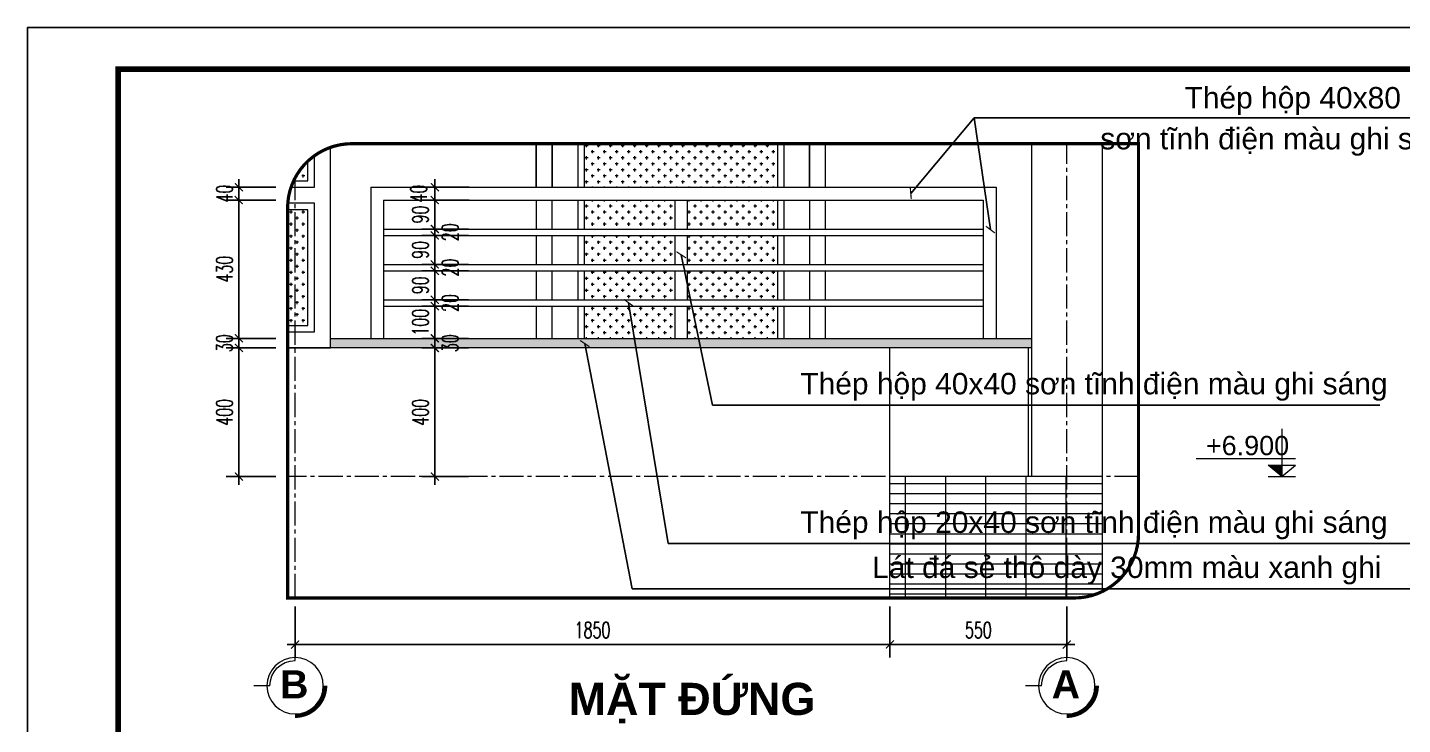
# Model space of a CAD drawing. Header units: millimetres. Extents: x -229618 to 2906, y -178063 to 96806.
# Drawn here: x -73921 to -69645, y -51168 to -49001 of the extents above; entities that cross this region are included whole.
import ezdxf
from ezdxf.enums import TextEntityAlignment as Align

# ---------------------------------------------------------------- set-up
doc = ezdxf.new("R2010")
doc.units = ezdxf.units.MM
doc.header["$LTSCALE"] = 200
doc.header["$MEASUREMENT"] = 0
doc.set_wipeout_variables(frame=1)
doc.header["$PDMODE"] = 3
doc.header["$PDSIZE"] = 50
doc.linetypes.add('CENTER2', pattern=[1.125, 0.75, -0.125, 0.125, -0.125])
doc.linetypes.add('DASHED2', pattern=[0.375, 0.25, -0.125])
doc.layers.get('0').update_dxf_attribs({"color": 95, "linetype": 'CONTINUOUS'})
doc.layers.get('DEFPOINTS').update_dxf_attribs({"linetype": 'CONTINUOUS'})
for name, color, linetype in [('DIM', 251, 'CONTINUOUS'), ('KHUNGTEN', 7, 'CONTINUOUS'), ('TEXT', 33, 'CONTINUOUS')]:
    doc.layers.add(name, color=color, linetype=linetype)
for name, color, linetype, lineweight in [('hatch', 250, 'CONTINUOUS', 5), ('khuat', 8, 'DASHED2', 15), ('nho', 252, 'CONTINUOUS', 15), ('thay', 7, 'CONTINUOUS', 18), ('tim', 18, 'CENTER2', 9)]:
    doc.layers.add(name, color=color, linetype=linetype, lineweight=lineweight)
doc.layers.add('in', color=203, linetype='CONTINUOUS', lineweight=5, plot=False)
doc.styles.add('Aria H B iso', font='Vharialb_0.ttf')
doc.styles.add('Arial iso', font='vnarial_0.ttf')
doc.styles.add('Arial N  iso', font='vnarialn_0.ttf')
doc.styles.add('Scale', font='vnsimli.shx', dxfattribs={"width": 0.65, "bigfont": 'bigfont.shx'})
doc.dimstyles.new('Scale', dxfattribs={"dimscale": 75, "dimtxt": 2, "dimasz": 1, "dimexe": 1.6, "dimexo": 0, "dimgap": 0.8, "dimtad": 1, "dimdec": 0, "dimzin": 0, "dimdsep": 46, "dimtxsty": 'Scale', "dimblk": 'ARCHTICK', "dimcen": 0.1, "dimdle": 1, "dimclrd": 256, "dimclre": 256, "dimclrt": 3, "dimadec": 0, "dimazin": 0, "dimtfac": 1, "dimtdec": 0, "dimtix": 1, "dimtmove": 2, "dimatfit": 3, "dimldrblk": 'ARCHTICK', "dimfxl": 0, "dimtolj": 1, "dimtzin": 0, "dimarcsym": 0})
pattern_1 = [(180, (-137690.367, 21956.707), (-18.75, 18.75), [9.375, -28.125]), (90, (-137695.055, 21952.02), (18.75, 18.75), [9.375, -28.125])]

# ---------------------------------------------------------------- blocks, each defined once
blk = doc.blocks.new('KhungA3')
at = {"layer": 'DEFPOINTS', "color": 8}
blk.add_lwpolyline([(-3.74, 3.81), (416.31, 3.81), (416.31, 300.81), (-3.74, 300.81)], close=True, dxfattribs=at)
at = {"layer": 'KHUNGTEN', "color": 4, "const_width": 0.724}
blk.add_lwpolyline([(7.54, 8.99), (411.13, 8.99), (411.13, 295.64), (7.54, 295.64)], close=True, dxfattribs=at)
blk = doc.blocks.new('_ArchTick')
at = {"color": 0, "linetype": 'ByBlock', "const_width": 0.15}
blk.add_lwpolyline([(-0.5, -0.5), (0.5, 0.5)], dxfattribs=at)
blk = doc.blocks.new('*D2219')
at = {"layer": 'DEFPOINTS', "color": 0}
for p in [(-71238.9, -50801.1), (-70688.9, -50801.1), (-71238.9, -50919.1)]:
    blk.add_point(p, dxfattribs=at)
at = {"layer": 'DIM', "lineweight": -2}
for p, q in [((-71238.9, -50801.1), (-71238.9, -50959.1)), ((-70688.9, -50801.1), (-70688.9, -50959.1)), ((-70663.9, -50919.1), (-71263.9, -50919.1))]:
    blk.add_line(p, q, dxfattribs=at)
at = {"layer": 'DIM', "lineweight": -2, "xscale": 25, "yscale": 25, "zscale": 25, "rotation": 180}
blk.add_blockref('_ArchTick', (-71238.9, -50919.1), dxfattribs=at)
at = {"layer": 'DIM', "lineweight": -2, "xscale": 25, "yscale": 25, "zscale": 25}
blk.add_blockref('_ArchTick', (-70688.9, -50919.1), dxfattribs=at)
at = {"layer": 'DIM', "color": 3, "insert": (-70963.9, -50874.1), "char_height": 50, "attachment_point": 5, "style": 'Scale'}
blk.add_mtext('\\A1;550', dxfattribs=at)
blk = doc.blocks.new('*D2220')
at = {"layer": 'DEFPOINTS', "color": 0}
for p in [(-73088.9, -50801.1), (-71238.9, -50801.1), (-73088.9, -50919.1)]:
    blk.add_point(p, dxfattribs=at)
at = {"layer": 'DIM', "lineweight": -2}
for p, q in [((-73088.9, -50801.1), (-73088.9, -50959.1)), ((-71238.9, -50801.1), (-71238.9, -50959.1)), ((-71213.9, -50919.1), (-73113.9, -50919.1))]:
    blk.add_line(p, q, dxfattribs=at)
at = {"layer": 'DIM', "lineweight": -2, "xscale": 25, "yscale": 25, "zscale": 25, "rotation": 180}
blk.add_blockref('_ArchTick', (-73088.9, -50919.1), dxfattribs=at)
at = {"layer": 'DIM', "lineweight": -2, "xscale": 25, "yscale": 25, "zscale": 25}
blk.add_blockref('_ArchTick', (-71238.9, -50919.1), dxfattribs=at)
at = {"layer": 'DIM', "color": 3, "insert": (-72163.9, -50874.1), "char_height": 50, "attachment_point": 5, "style": 'Scale'}
blk.add_mtext('\\A1;1850', dxfattribs=at)
blk = doc.blocks.new('*D2221')
at = {"layer": 'DEFPOINTS', "color": 0}
for p in [(-73263.8, -49997.1), (-73148.9, -49997.1), (-73148.9, -50397.1)]:
    blk.add_point(p, dxfattribs=at)
at = {"layer": 'DIM', "lineweight": -2}
for p, q in [((-73263.8, -50422.1), (-73263.8, -49972.1)), ((-73148.9, -49997.1), (-73303.8, -49997.1)), ((-73148.9, -50397.1), (-73303.8, -50397.1))]:
    blk.add_line(p, q, dxfattribs=at)
at = {"layer": 'DIM', "lineweight": -2, "xscale": 25, "yscale": 25, "zscale": 25}
for p, rotation in [((-73263.8, -49997.1), 90), ((-73263.8, -50397.1), 270)]:
    blk.add_blockref('_ArchTick', p, dxfattribs=dict(at, rotation=rotation))
at = {"layer": 'DIM', "color": 3, "insert": (-73308.8, -50197.1), "char_height": 50, "attachment_point": 5, "rotation": 90, "style": 'Scale'}
blk.add_mtext('\\A1;400', dxfattribs=at)
blk = doc.blocks.new('*D2222')
at = {"layer": 'DEFPOINTS', "color": 0}
for p in [(-73263.8, -49537.1), (-73148.9, -49537.1), (-73148.9, -49967.1)]:
    blk.add_point(p, dxfattribs=at)
at = {"layer": 'DIM', "lineweight": -2}
for p, q in [((-73263.8, -49992.1), (-73263.8, -49512.1)), ((-73148.9, -49537.1), (-73303.8, -49537.1)), ((-73148.9, -49967.1), (-73303.8, -49967.1))]:
    blk.add_line(p, q, dxfattribs=at)
at = {"layer": 'DIM', "lineweight": -2, "xscale": 25, "yscale": 25, "zscale": 25}
for p, rotation in [((-73263.8, -49537.1), 90), ((-73263.8, -49967.1), 270)]:
    blk.add_blockref('_ArchTick', p, dxfattribs=dict(at, rotation=rotation))
at = {"layer": 'DIM', "color": 3, "insert": (-73308.8, -49752.1), "char_height": 50, "attachment_point": 5, "rotation": 90, "style": 'Scale'}
blk.add_mtext('\\A1;430', dxfattribs=at)
blk = doc.blocks.new('*D2223')
at = {"layer": 'DEFPOINTS', "color": 0}
for p in [(-73263.8, -49497.1), (-73148.9, -49497.1), (-73148.9, -49537.1)]:
    blk.add_point(p, dxfattribs=at)
at = {"layer": 'DIM', "lineweight": -2}
for p, q in [((-73263.8, -49497.1), (-73263.8, -49472.1)), ((-73148.9, -49497.1), (-73303.8, -49497.1)), ((-73263.8, -49537.1), (-73263.8, -49497.1)), ((-73148.9, -49537.1), (-73303.8, -49537.1)), ((-73263.8, -49537.1), (-73263.8, -49562.1))]:
    blk.add_line(p, q, dxfattribs=at)
at = {"layer": 'DIM', "lineweight": -2, "xscale": 25, "yscale": 25, "zscale": 25}
for p, rotation in [((-73263.8, -49497.1), 270), ((-73263.8, -49537.1), 90)]:
    blk.add_blockref('_ArchTick', p, dxfattribs=dict(at, rotation=rotation))
at = {"layer": 'DIM', "color": 3, "insert": (-73308.8, -49517.1), "char_height": 50, "attachment_point": 5, "rotation": 90, "style": 'Scale'}
blk.add_mtext('\\A1;40', dxfattribs=at)
blk = doc.blocks.new('*D2224')
at = {"layer": 'DEFPOINTS', "color": 0}
for p in [(-73263.8, -49967.1), (-73148.9, -49967.1), (-73148.9, -49997.1)]:
    blk.add_point(p, dxfattribs=at)
at = {"layer": 'DIM', "lineweight": -2}
for p, q in [((-73263.8, -49967.1), (-73263.8, -49942.1)), ((-73148.9, -49967.1), (-73303.8, -49967.1)), ((-73263.8, -49997.1), (-73263.8, -49967.1)), ((-73148.9, -49997.1), (-73303.8, -49997.1)), ((-73263.8, -49997.1), (-73263.8, -50022.1))]:
    blk.add_line(p, q, dxfattribs=at)
at = {"layer": 'DIM', "lineweight": -2, "xscale": 25, "yscale": 25, "zscale": 25}
for p, rotation in [((-73263.8, -49967.1), 270), ((-73263.8, -49997.1), 90)]:
    blk.add_blockref('_ArchTick', p, dxfattribs=dict(at, rotation=rotation))
at = {"layer": 'DIM', "color": 3, "insert": (-73308.8, -49982.1), "char_height": 50, "attachment_point": 5, "rotation": 90, "style": 'Scale'}
blk.add_mtext('\\A1;30', dxfattribs=at)
blk = doc.blocks.new('cao do')
at = {"layer": 'thay'}
for p, q in [((0, 445), (0, 0)), ((798, 170), (-128, 170)), ((0, 0), (-128, 106)), ((128, 106), (-128, 106)), ((0, 0), (128, 106))]:
    blk.add_line(p, q, dxfattribs=at)
at = {"layer": 'thay', "ltscale": 600}
blk.add_line((128, 0), (-128, 0), dxfattribs=at)
at = {"layer": 'thay', "color": 150, "ltscale": 600}
blk.add_solid([(0, 0), (0, 106), (128, 106)], dxfattribs=at)
at = {"layer": 'TEXT', "style": 'Arial N  iso'}
blk.add_attdef('%%P0.000', text='', height=200, dxfattribs=at).set_placement((70, 290), align=Align.MIDDLE_LEFT)
blk = doc.blocks.new('*D2229')
at = {"layer": 'DEFPOINTS', "color": 0}
for p in [(-72547.5, -49497.1), (-72654.3, -49537.1), (-72547.5, -49537.1)]:
    blk.add_point(p, dxfattribs=at)
at = {"layer": 'DIM', "lineweight": -2}
for p, q in [((-72654.3, -49472.1), (-72654.3, -49562.1)), ((-72547.5, -49497.1), (-72694.3, -49497.1)), ((-72547.5, -49537.1), (-72694.3, -49537.1))]:
    blk.add_line(p, q, dxfattribs=at)
at = {"layer": 'DIM', "lineweight": -2, "xscale": 25, "yscale": 25, "zscale": 25}
for p, rotation in [((-72654.3, -49497.1), 90), ((-72654.3, -49537.1), 270)]:
    blk.add_blockref('_ArchTick', p, dxfattribs=dict(at, rotation=rotation))
at = {"layer": 'DIM', "color": 3, "insert": (-72704.7, -49517.1), "char_height": 50, "attachment_point": 5, "rotation": 90, "style": 'Scale'}
blk.add_mtext('\\A1;40', dxfattribs=at)
blk = doc.blocks.new('*D2230')
at = {"layer": 'DEFPOINTS', "color": 0}
for p in [(-72547.5, -49537.1), (-72654.3, -49627.1), (-72549.7, -49627.1)]:
    blk.add_point(p, dxfattribs=at)
at = {"layer": 'DIM', "lineweight": -2}
for p, q in [((-72654.3, -49537.1), (-72654.3, -49512.1)), ((-72547.5, -49537.1), (-72694.3, -49537.1)), ((-72654.3, -49537.1), (-72654.3, -49627.1)), ((-72549.7, -49627.1), (-72694.3, -49627.1)), ((-72654.3, -49627.1), (-72654.3, -49652.1))]:
    blk.add_line(p, q, dxfattribs=at)
at = {"layer": 'DIM', "lineweight": -2, "xscale": 25, "yscale": 25, "zscale": 25}
for p, rotation in [((-72654.3, -49537.1), 270), ((-72654.3, -49627.1), 90)]:
    blk.add_blockref('_ArchTick', p, dxfattribs=dict(at, rotation=rotation))
at = {"layer": 'DIM', "color": 3, "insert": (-72699.3, -49582.1), "char_height": 50, "attachment_point": 5, "rotation": 90, "style": 'Scale'}
blk.add_mtext('\\A1;90', dxfattribs=at)
blk = doc.blocks.new('*D2231')
at = {"layer": 'DEFPOINTS', "color": 0}
for p in [(-72654.3, -49647.1), (-72549.7, -49627.1), (-72549.7, -49647.1)]:
    blk.add_point(p, dxfattribs=at)
at = {"layer": 'DIM', "lineweight": -2}
for p, q in [((-72654.3, -49627.1), (-72654.3, -49602.1)), ((-72549.7, -49627.1), (-72694.3, -49627.1)), ((-72549.7, -49647.1), (-72694.3, -49647.1)), ((-72654.3, -49627.1), (-72654.3, -49647.1)), ((-72654.3, -49647.1), (-72654.3, -49672.1))]:
    blk.add_line(p, q, dxfattribs=at)
at = {"layer": 'DIM', "lineweight": -2, "xscale": 25, "yscale": 25, "zscale": 25}
for p, rotation in [((-72654.3, -49627.1), 270), ((-72654.3, -49647.1), 90)]:
    blk.add_blockref('_ArchTick', p, dxfattribs=dict(at, rotation=rotation))
at = {"layer": 'DIM', "color": 3, "insert": (-72606.7, -49637.1), "char_height": 50, "attachment_point": 5, "rotation": 90, "style": 'Scale'}
blk.add_mtext('\\A1;20', dxfattribs=at)
blk = doc.blocks.new('*D2232')
at = {"layer": 'DEFPOINTS', "color": 0}
for p in [(-72549.7, -49647.1), (-72654.3, -49737.1), (-72549.7, -49737.1)]:
    blk.add_point(p, dxfattribs=at)
at = {"layer": 'DIM', "lineweight": -2}
for p, q in [((-72549.7, -49647.1), (-72694.3, -49647.1)), ((-72654.3, -49647.1), (-72654.3, -49622.1)), ((-72654.3, -49647.1), (-72654.3, -49737.1)), ((-72549.7, -49737.1), (-72694.3, -49737.1)), ((-72654.3, -49737.1), (-72654.3, -49762.1))]:
    blk.add_line(p, q, dxfattribs=at)
at = {"layer": 'DIM', "lineweight": -2, "xscale": 25, "yscale": 25, "zscale": 25}
for p, rotation in [((-72654.3, -49647.1), 270), ((-72654.3, -49737.1), 90)]:
    blk.add_blockref('_ArchTick', p, dxfattribs=dict(at, rotation=rotation))
at = {"layer": 'DIM', "color": 3, "insert": (-72699.3, -49692.1), "char_height": 50, "attachment_point": 5, "rotation": 90, "style": 'Scale'}
blk.add_mtext('\\A1;90', dxfattribs=at)
blk = doc.blocks.new('*D2233')
at = {"layer": 'DEFPOINTS', "color": 0}
for p in [(-72654.3, -49757.1), (-72549.7, -49737.1), (-72549.7, -49757.1)]:
    blk.add_point(p, dxfattribs=at)
at = {"layer": 'DIM', "lineweight": -2}
for p, q in [((-72654.3, -49737.1), (-72654.3, -49712.1)), ((-72549.7, -49737.1), (-72694.3, -49737.1)), ((-72549.7, -49757.1), (-72694.3, -49757.1)), ((-72654.3, -49737.1), (-72654.3, -49757.1)), ((-72654.3, -49757.1), (-72654.3, -49782.1))]:
    blk.add_line(p, q, dxfattribs=at)
at = {"layer": 'DIM', "lineweight": -2, "xscale": 25, "yscale": 25, "zscale": 25}
for p, rotation in [((-72654.3, -49737.1), 270), ((-72654.3, -49757.1), 90)]:
    blk.add_blockref('_ArchTick', p, dxfattribs=dict(at, rotation=rotation))
at = {"layer": 'DIM', "color": 3, "insert": (-72606.7, -49747.1), "char_height": 50, "attachment_point": 5, "rotation": 90, "style": 'Scale'}
blk.add_mtext('\\A1;20', dxfattribs=at)
blk = doc.blocks.new('*D2234')
at = {"layer": 'DEFPOINTS', "color": 0}
for p in [(-72549.7, -49757.1), (-72654.3, -49847.1), (-72549.7, -49847.1)]:
    blk.add_point(p, dxfattribs=at)
at = {"layer": 'DIM', "lineweight": -2}
for p, q in [((-72654.3, -49757.1), (-72654.3, -49732.1)), ((-72549.7, -49757.1), (-72694.3, -49757.1)), ((-72654.3, -49757.1), (-72654.3, -49847.1)), ((-72549.7, -49847.1), (-72694.3, -49847.1)), ((-72654.3, -49847.1), (-72654.3, -49872.1))]:
    blk.add_line(p, q, dxfattribs=at)
at = {"layer": 'DIM', "lineweight": -2, "xscale": 25, "yscale": 25, "zscale": 25}
for p, rotation in [((-72654.3, -49757.1), 270), ((-72654.3, -49847.1), 90)]:
    blk.add_blockref('_ArchTick', p, dxfattribs=dict(at, rotation=rotation))
at = {"layer": 'DIM', "color": 3, "insert": (-72699.3, -49802.1), "char_height": 50, "attachment_point": 5, "rotation": 90, "style": 'Scale'}
blk.add_mtext('\\A1;90', dxfattribs=at)
blk = doc.blocks.new('*D2235')
at = {"layer": 'DEFPOINTS', "color": 0}
for p in [(-72549.7, -49847.1), (-72654.3, -49867.1), (-72549.7, -49867.1)]:
    blk.add_point(p, dxfattribs=at)
at = {"layer": 'DIM', "lineweight": -2}
for p, q in [((-72549.7, -49847.1), (-72694.3, -49847.1)), ((-72654.3, -49847.1), (-72654.3, -49822.1)), ((-72654.3, -49847.1), (-72654.3, -49867.1)), ((-72549.7, -49867.1), (-72694.3, -49867.1)), ((-72654.3, -49867.1), (-72654.3, -49892.1))]:
    blk.add_line(p, q, dxfattribs=at)
at = {"layer": 'DIM', "lineweight": -2, "xscale": 25, "yscale": 25, "zscale": 25}
for p, rotation in [((-72654.3, -49847.1), 270), ((-72654.3, -49867.1), 90)]:
    blk.add_blockref('_ArchTick', p, dxfattribs=dict(at, rotation=rotation))
at = {"layer": 'DIM', "color": 3, "insert": (-72606.7, -49857.1), "char_height": 50, "attachment_point": 5, "rotation": 90, "style": 'Scale'}
blk.add_mtext('\\A1;20', dxfattribs=at)
blk = doc.blocks.new('*D2236')
at = {"layer": 'DEFPOINTS', "color": 0}
for p in [(-72549.7, -49867.1), (-72654.3, -49967.1), (-72549.7, -49967.1)]:
    blk.add_point(p, dxfattribs=at)
at = {"layer": 'DIM', "lineweight": -2}
for p, q in [((-72654.3, -49867.1), (-72654.3, -49842.1)), ((-72549.7, -49867.1), (-72694.3, -49867.1)), ((-72654.3, -49867.1), (-72654.3, -49967.1)), ((-72549.7, -49967.1), (-72694.3, -49967.1)), ((-72654.3, -49967.1), (-72654.3, -49992.1))]:
    blk.add_line(p, q, dxfattribs=at)
at = {"layer": 'DIM', "lineweight": -2, "xscale": 25, "yscale": 25, "zscale": 25}
for p, rotation in [((-72654.3, -49867.1), 270), ((-72654.3, -49967.1), 90)]:
    blk.add_blockref('_ArchTick', p, dxfattribs=dict(at, rotation=rotation))
at = {"layer": 'DIM', "color": 3, "insert": (-72699.3, -49917.1), "char_height": 50, "attachment_point": 5, "rotation": 90, "style": 'Scale'}
blk.add_mtext('\\A1;100', dxfattribs=at)
blk = doc.blocks.new('*D2237')
at = {"layer": 'DEFPOINTS', "color": 0}
for p in [(-72549.7, -49967.1), (-72654.3, -49997.1), (-72549.7, -49997.1)]:
    blk.add_point(p, dxfattribs=at)
at = {"layer": 'DIM', "lineweight": -2}
for p, q in [((-72654.3, -49967.1), (-72654.3, -49942.1)), ((-72549.7, -49967.1), (-72694.3, -49967.1)), ((-72654.3, -49967.1), (-72654.3, -49997.1)), ((-72549.7, -49997.1), (-72694.3, -49997.1)), ((-72654.3, -49997.1), (-72654.3, -50022.1))]:
    blk.add_line(p, q, dxfattribs=at)
at = {"layer": 'DIM', "lineweight": -2, "xscale": 25, "yscale": 25, "zscale": 25}
for p, rotation in [((-72654.3, -49967.1), 270), ((-72654.3, -49997.1), 90)]:
    blk.add_blockref('_ArchTick', p, dxfattribs=dict(at, rotation=rotation))
at = {"layer": 'DIM', "color": 3, "insert": (-72606.7, -49982.1), "char_height": 50, "attachment_point": 5, "rotation": 90, "style": 'Scale'}
blk.add_mtext('\\A1;30', dxfattribs=at)
blk = doc.blocks.new('*D2238')
at = {"layer": 'DEFPOINTS', "color": 0}
for p in [(-72549.7, -49997.1), (-72654.3, -50397.1), (-72549.7, -50397.1)]:
    blk.add_point(p, dxfattribs=at)
at = {"layer": 'DIM', "lineweight": -2}
for p, q in [((-72654.3, -49972.1), (-72654.3, -50422.1)), ((-72549.7, -49997.1), (-72694.3, -49997.1)), ((-72549.7, -50397.1), (-72694.3, -50397.1))]:
    blk.add_line(p, q, dxfattribs=at)
at = {"layer": 'DIM', "lineweight": -2, "xscale": 25, "yscale": 25, "zscale": 25}
for p, rotation in [((-72654.3, -49997.1), 90), ((-72654.3, -50397.1), 270)]:
    blk.add_blockref('_ArchTick', p, dxfattribs=dict(at, rotation=rotation))
at = {"layer": 'DIM', "color": 3, "insert": (-72699.3, -50197.1), "char_height": 50, "attachment_point": 5, "rotation": 90, "style": 'Scale'}
blk.add_mtext('\\A1;400', dxfattribs=at)
blk = doc.blocks.new('*U800')
at = {"layer": 'thay', "ltscale": 600}
for p, q in [((0, -434.9), (0, -384.9)), ((78.3, -513.2), (128.3, -513.2))]:
    blk.add_line(p, q, dxfattribs=at)
at = {"layer": 'thay', "ltscale": 600, "const_width": 12.5}
blk.add_lwpolyline([(-93.8, -513.2, 0.414214), (0, -607, 0.414214)], format="xyb", dxfattribs=at)
at = {"layer": 'thay', "ltscale": 600}
blk.add_circle((0, -513.2), 87.5, dxfattribs=at)
blk.add_arc((0, -513.2), 78.3, 0, 90, dxfattribs=at)
at = {"layer": 'TEXT', "linetype": 'Continuous', "style": 'Aria H B iso'}
blk.add_attdef('A', text='', height=87.5, dxfattribs=at).set_placement((0, -552.6), align=Align.CENTER)

msp = doc.modelspace()

# ---------------------------------------------------------------- hatches: boundary and pattern name
at = {"layer": 'hatch'}
h = msp.add_hatch(dxfattribs=at)
h.set_pattern_fill('CROSS', color=256, scale=75, style=0)
h.set_pattern_definition(pattern_1)
h.paths.add_polyline_path([(-71588.9, -49497.1), (-72188.9, -49497.1), (-72188.9, -49361.8), (-71588.9, -49361.8)])
h.paths.add_polyline_path([(-71868.9, -49967.1), (-71868.9, -49537.1), (-71588.9, -49537.1), (-71588.9, -49967.1)])
h.paths.add_polyline_path([(-71906.4, -49537.1), (-71906.4, -49967.1), (-72188.9, -49967.1), (-72188.9, -49537.1)])
h = msp.add_hatch(dxfattribs=at)
h.set_pattern_fill('CROSS', color=256, scale=75, style=0)
h.set_pattern_definition(pattern_1)
h.paths.add_polyline_path([(-73112.3, -49927.1), (-73112.3, -49567.1), (-73048.9, -49567.1), (-73048.9, -49927.1)])
edge = h.paths.add_edge_path()
edge.add_arc((-72912.3, -49561.8), 200, 493.0683, 514.9311, ccw=False)
edge.add_line((-73048.9, -49415.7), (-73048.9, -49477.1))
edge.add_line((-73048.9, -49477.1), (-73093.5, -49477.1))
h = msp.add_hatch(dxfattribs=at)
h.set_pattern_fill('CATTHO', color=256, scale=15, angle=90, style=0)
h.set_pattern_definition([(52.5, (-70798.878, -49997.063), (28.90236, -0.9449), [4.5, -22.8, 0, -25.5, 0, -24.375]), (82.5, (-70798.88, -49997.063), (42.3322, 26.54665), [4.5, -12.3, 0, -20.55, 0, -7.875]), (122.5, (-70798.878, -50015.513), (0.0849, 46.71213), [4.5, -7.5, 0, -27, 0, -35.25]), (132.5, (-70798.88, -50015.513), (13.1651, 45.0919), [4.5, -3.75, 0, -17.7, 0, -20.25])])
h.paths.add_polyline_path([(-72978.9, -49967.1), (-70798.9, -49967.1), (-70798.9, -49997.1), (-72978.9, -49997.1)])
at = {"layer": 'hatch', "linetype": 'Continuous'}
h = msp.add_hatch(dxfattribs=at)
h.set_pattern_fill('GRATE', color=256, scale=1000, style=0)
h.set_pattern_definition([(180, (-137690.367, 21956.707), (0, 31.25), []), (90, (-137690.37, 21956.71), (125, 8e-15), [])])
edge = h.paths.add_edge_path()
edge.add_arc((-70665.7, -50574.4), 200, 270, 295.7199, ccw=False)
edge.add_line((-70665.7, -50774.4), (-71238.9, -50774.4))
edge.add_line((-71238.9, -50774.4), (-71238.9, -50397.1))
edge.add_line((-71238.9, -50397.1), (-70578.9, -50397.1))
edge.add_line((-70578.9, -50397.1), (-70578.9, -50754.5))

# ---------------------------------------------------------------- linework, layer by layer
msp.add_line((-70578.9, -49361.8), (-70578.9, -50574.9), dxfattribs=at)
for points in [[(-72188.9, -49497.1), (-72188.9, -49361.8)], [(-71588.9, -49361.8), (-71588.9, -49497.1)], [(-73093.5, -49477.1), (-73048.9, -49477.1), (-73048.9, -49415.7)], [(-72188.9, -49967.1), (-72188.9, -49537.1)], [(-71588.9, -49537.1), (-71588.9, -49967.1)], [(-73112.3, -49927.1), (-73048.9, -49927.1), (-73048.9, -49567.1), (-73112.3, -49567.1)]]:
    msp.add_lwpolyline(points, dxfattribs=at)
at = {"layer": 'in'}
msp.add_lwpolyline([(-73921.2, -49000.5), (-63420.1, -49000.5), (-63420.1, -56425.5), (-73921.2, -56425.5)], close=True, dxfattribs=at)
at = {"layer": 'khuat', "color": 5, "const_width": 10}
msp.add_lwpolyline([(-70465.7, -49361.8), (-72912.3, -49361.8, 0.414214), (-73112.3, -49561.8), (-73112.3, -50774.4), (-70665.7, -50774.4, 0.414214), (-70465.7, -50574.4)], format="xyb", close=True, dxfattribs=at)
at = {"layer": 'nho', "linetype": 'Continuous'}
msp.add_line((-72338.9, -49497.1), (-72338.9, -49361.8), dxfattribs=at)
for points in [[(-72978.9, -49997.1), (-72978.9, -49373.2)], [(-72288.9, -49361.8), (-72288.9, -49497.1)], [(-72288.9, -49497.1), (-72288.9, -49361.8)], [(-72208.9, -49497.1), (-72208.9, -49361.8)], [(-71568.9, -49361.8), (-71568.9, -49497.1)], [(-71488.9, -49497.1), (-71488.9, -49361.8)], [(-71488.9, -49361.8), (-71488.9, -49497.1)], [(-73101.5, -49497.1), (-73028.9, -49497.1), (-73028.9, -49399.3)], [(-73112.3, -49947.1), (-73028.9, -49947.1), (-73028.9, -49547.1), (-73112.3, -49547.1)], [(-72288.9, -49967.1), (-72288.9, -49537.1)], [(-72208.9, -49967.1), (-72208.9, -49537.1)], [(-71568.9, -49537.1), (-71568.9, -49967.1)], [(-71488.9, -49537.1), (-71488.9, -49967.1)], [(-73112.3, -49997.1), (-72978.9, -49997.1), (-72978.9, -49997.1)]]:
    msp.add_lwpolyline(points, dxfattribs=at)
at = {"layer": 'thay', "linetype": 'Continuous'}
for p, q in [((-72978.9, -49497.1), (-72978.9, -49373.2)), ((-72338.9, -49361.8), (-72338.9, -49497.1)), ((-71438.9, -49497.1), (-71438.9, -49361.8)), ((-70798.9, -49361.8), (-70798.9, -50397.1)), ((-70578.9, -49361.8), (-70578.9, -50574.9)), ((-72853.9, -49497.1), (-72853.9, -49967.1)), ((-70908.9, -49497.1), (-70908.9, -49967.1)), ((-72978.9, -49997.1), (-72978.9, -49557.1)), ((-72338.9, -49537.1), (-72338.9, -49967.1)), ((-71438.9, -49967.1), (-71438.9, -49537.1)), ((-70798.9, -49997.1), (-73112.3, -49997.1)), ((-71238.9, -50774.4), (-71238.9, -49997.1)), ((-70808.9, -49997.1), (-70808.9, -50397.1)), ((-70578.9, -50397.1), (-71238.9, -50397.1))]:
    msp.add_line(p, q, dxfattribs=at)
at = {"layer": 'thay'}
for p, q in [((-72853.9, -49497.1), (-70908.9, -49497.1)), ((-72813.9, -49537.1), (-70948.9, -49537.1)), ((-71906.4, -49967.1), (-71906.4, -49537.1)), ((-71868.9, -49967.1), (-71868.9, -49537.1)), ((-72978.9, -49967.1), (-70798.9, -49967.1))]:
    msp.add_line(p, q, dxfattribs=at)
at = {"layer": 'thay', "linetype": 'Continuous'}
msp.add_lwpolyline([(-70578.9, -49361.8), (-70578.9, -50754.5)], dxfattribs=at)
at = {"layer": 'tim', "ltscale": 0.5}
for p, q in [((-70688.9, -50774.4), (-70688.9, -49361.8)), ((-73088.9, -50774.4), (-73088.9, -49467.9)), ((-70465.7, -50397.1), (-73112.3, -50397.1))]:
    msp.add_line(p, q, dxfattribs=at)

# ---------------------------------------------------------------- block references
at = {"layer": 'hatch'}
ref = msp.add_blockref('*U800', (-73088.9, -50534.2), dxfattribs=dict(at, xscale=-1))
ref.add_attrib('A', 'b', dxfattribs={"layer": 'TEXT', "linetype": 'Continuous', "height": 87.5, "style": 'Aria H B iso'}).set_placement((-73091.6, -51086.8), align=Align.CENTER)
ref = msp.add_blockref('*U800', (-70688.9, -50534.2), dxfattribs=dict(at, xscale=-1))
ref.add_attrib('A', 'a', dxfattribs={"layer": 'TEXT', "linetype": 'Continuous', "height": 87.5, "style": 'Aria H B iso'}).set_placement((-70691.7, -51086.8), align=Align.CENTER)
at = {"layer": 'KHUNGTEN', "xscale": 25, "yscale": 25, "zscale": 25.00000000000008}
msp.add_blockref('KhungA3', (-73827.8, -56520.9), dxfattribs=at)
at = {"layer": 'thay', "linetype": 'Continuous'}
ref = msp.add_blockref('cao do', (-70020.3, -50397.1), dxfattribs=dict(at, xscale=-0.3333333333139308, yscale=0.3333333333139308, zscale=0.3333333333333333))
ref.add_attrib('%%P0.000', '+6.900', dxfattribs={"layer": 'TEXT', "height": 60, "style": 'Arial N  iso'}).set_placement((-70256, -50300.4), align=Align.MIDDLE_LEFT)

# ---------------------------------------------------------------- texts
at = {"layer": 'TEXT', "style": 'Arial iso'}
for s, p in [('ThÐp hép 40x80', (-70322.7, -49252.3)), ('s¬n tÜnh ®iÖn mµu ghi s¸ng', (-70584.7, -49379.4)), ('ThÐp hép 40x40 s¬n tÜnh ®iÖn mµu ghi s¸ng', (-71517.7, -50141.2)), ('ThÐp hép 20x40 s¬n tÜnh ®iÖn mµu ghi s¸ng', (-71517.7, -50572)), ('L¸t ®¸ sÎ th« dµy 30mm mµu xanh ghi', (-71294.2, -50712.3))]:
    msp.add_text(s, height=66.667, dxfattribs=at).set_placement(p)
at = {"layer": 'TEXT', "style": 'Aria H B iso'}
msp.add_text('mÆt §øNG', height=100, dxfattribs=at).set_placement((-71854.6, -51138.2), align=Align.CENTER)

# ---------------------------------------------------------------- dimensions: what is measured, and where the dimension line sits
at = {"layer": 'DIM'}
for base, p1, p2, angle, picture, middle in [((-73263.8, -49497.1), (-73148.9, -49537.1), (-73148.9, -49497.1), 90, '*D2223', (-73308.8, -49517.1)), ((-73263.8, -49537.1), (-73148.9, -49967.1), (-73148.9, -49537.1), 90, '*D2222', (-73308.8, -49752.1)), ((-73263.8, -49967.1), (-73148.9, -49997.1), (-73148.9, -49967.1), 90, '*D2224', (-73308.8, -49982.1)), ((-73263.8, -49997.1), (-73148.9, -50397.1), (-73148.9, -49997.1), 90, '*D2221', (-73308.8, -50197.1)), ((-72654.3, -50397.1), (-72549.7, -49997.1), (-72549.7, -50397.1), 90, '*D2238', (-72699.3, -50197.1)), ((-73088.9, -50919.1), (-71238.9, -50801.1), (-73088.9, -50801.1), 180, '*D2220', (-72163.9, -50874.1)), ((-71238.9, -50919.1), (-70688.9, -50801.1), (-71238.9, -50801.1), 180, '*D2219', (-70963.9, -50874.1))]:
    dim = msp.add_linear_dim(base=base, p1=p1, p2=p2, angle=angle, dimstyle='Scale', override={"dimscale": 25}, dxfattribs=at)
    dim.commit()
    dim.dimension.update_dxf_attribs({"geometry": picture, "text_midpoint": middle})
for base, p1, p2, picture, middle in [((-72654.3, -49537.1), (-72547.5, -49497.1), (-72547.5, -49537.1), '*D2229', (-72704.7, -49517.1)), ((-72654.3, -49997.1), (-72549.7, -49967.1), (-72549.7, -49997.1), '*D2237', (-72606.7, -49982.1))]:
    dim = msp.add_linear_dim(base=base, p1=p1, p2=p2, angle=90, dimstyle='Scale', override={"dimscale": 25}, dxfattribs=at)
    dim.commit()
    dim.dimension.update_dxf_attribs({"geometry": picture, "text_midpoint": middle, "dimtype": 160})

# ---------------------------------------------------------------- leaders
for points in [[(-71174.1, -49516.2), (-70976.5, -49281.6), (-69866.1, -49281.6)], [(-67817.9, -49516.2), (-68015.5, -49281.6), (-70976.5, -49281.6)], [(-67776.4, -49757.1), (-68131.5, -50606), (-70304.1, -50605.1)], [(-72187.9, -49983.4), (-72041.1, -50745.5), (-70066.5, -50745.5)], [(-67688.9, -49981.3), (-68048.5, -50745.5), (-70307.3, -50745.5)]]:
    msp.add_leader(points, dimstyle='Scale', override={"dimscale": 25}, dxfattribs=at)

# ---------------------------------------------------------------- next in the draw order: wipeouts: each hides what was drawn before it
for points in [[(-70948.9, -49627.1), (-72813.9, -49627.1), (-72813.9, -49647.1), (-70948.9, -49647.1)], [(-70948.9, -49737.1), (-72813.9, -49737.1), (-72813.9, -49757.1), (-70948.9, -49757.1)], [(-70948.9, -49847.1), (-72813.9, -49847.1), (-72813.9, -49867.1), (-70948.9, -49867.1)]]:
    msp.add_wipeout(points).dxf.layer = 'DIM'

# ---------------------------------------------------------------- next in the draw order: linework, layer by layer
at = {"layer": 'nho', "linetype": 'Continuous'}
for p, q in [((-72813.9, -49627.1), (-70948.9, -49627.1)), ((-72813.9, -49647.1), (-70948.9, -49647.1)), ((-72813.9, -49737.1), (-70948.9, -49737.1)), ((-72813.9, -49757.1), (-70948.9, -49757.1)), ((-72813.9, -49847.1), (-70948.9, -49847.1)), ((-72813.9, -49867.1), (-70948.9, -49867.1))]:
    msp.add_line(p, q, dxfattribs=at)
at = {"layer": 'thay', "linetype": 'Continuous'}
for p, q in [((-72813.9, -49537.1), (-72813.9, -49967.1)), ((-70948.9, -49537.1), (-70948.9, -49967.1))]:
    msp.add_line(p, q, dxfattribs=at)

# ---------------------------------------------------------------- next in the draw order: dimensions: what is measured, and where the dimension line sits
at = {"layer": 'DIM'}
for base, p1, p2, picture, middle in [((-72654.3, -49627.1), (-72547.5, -49537.1), (-72549.7, -49627.1), '*D2230', (-72699.3, -49582.1)), ((-72654.3, -49737.1), (-72549.7, -49647.1), (-72549.7, -49737.1), '*D2232', (-72699.3, -49692.1)), ((-72654.3, -49847.1), (-72549.7, -49757.1), (-72549.7, -49847.1), '*D2234', (-72699.3, -49802.1)), ((-72654.3, -49967.1), (-72549.7, -49867.1), (-72549.7, -49967.1), '*D2236', (-72699.3, -49917.1))]:
    dim = msp.add_linear_dim(base=base, p1=p1, p2=p2, angle=90, dimstyle='Scale', override={"dimscale": 25}, dxfattribs=at)
    dim.commit()
    dim.dimension.update_dxf_attribs({"geometry": picture, "text_midpoint": middle})
for base, p1, p2, picture, middle in [((-72654.3, -49647.1), (-72549.7, -49627.1), (-72549.7, -49647.1), '*D2231', (-72606.7, -49637.1)), ((-72654.3, -49757.1), (-72549.7, -49737.1), (-72549.7, -49757.1), '*D2233', (-72606.7, -49747.1)), ((-72654.3, -49867.1), (-72549.7, -49847.1), (-72549.7, -49867.1), '*D2235', (-72606.7, -49857.1))]:
    dim = msp.add_linear_dim(base=base, p1=p1, p2=p2, angle=90, dimstyle='Scale', override={"dimscale": 25}, dxfattribs=at)
    dim.commit()
    dim.dimension.update_dxf_attribs({"geometry": picture, "text_midpoint": middle, "dimtype": 160})

# ---------------------------------------------------------------- next in the draw order: leaders
for points in [[(-70926.5, -49629), (-70976.5, -49281.6), (-69823.5, -49281.6)], [(-71887.8, -49707.5), (-71790.9, -50174.4), (-69715.5, -50174.4)], [(-72051.9, -49856.2), (-71928.6, -50605.1), (-70066.5, -50605.1)]]:
    msp.add_leader(points, dimstyle='Scale', override={"dimscale": 25}, dxfattribs=at)

doc.saveas('drawing.dxf')
